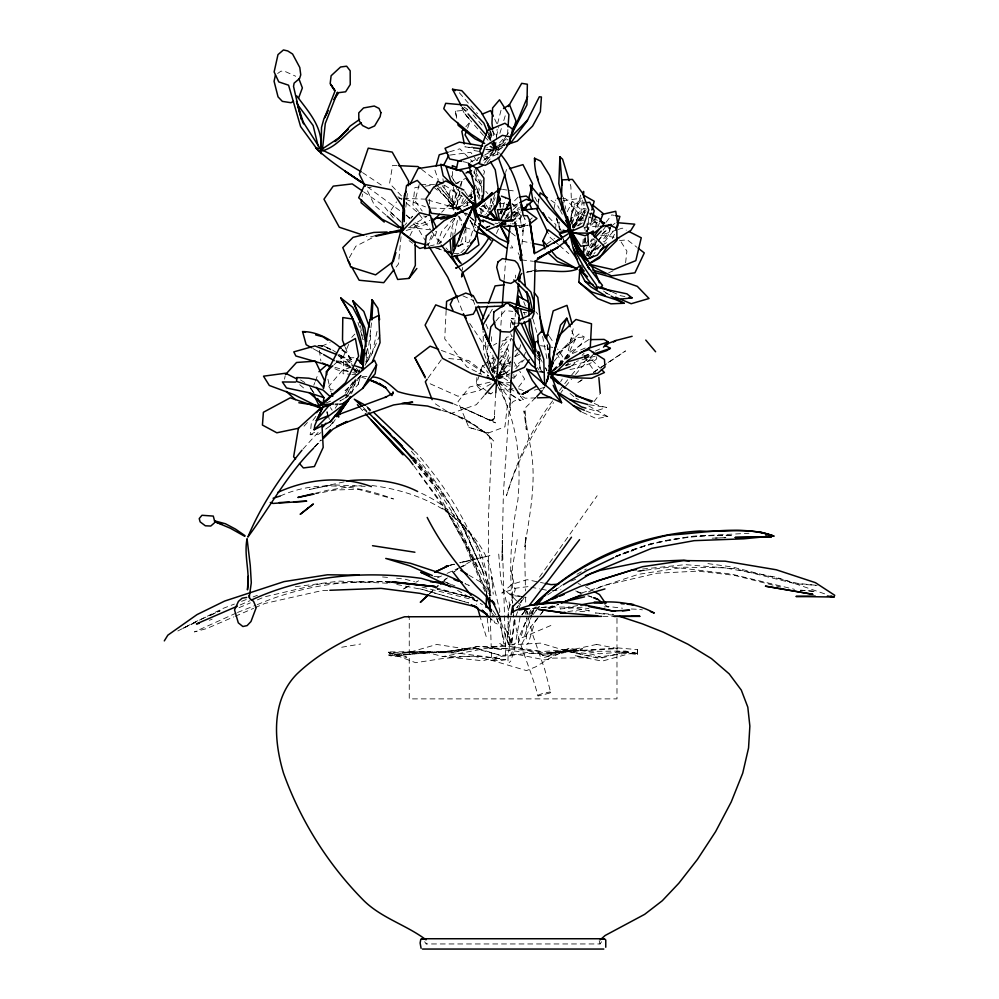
<?xml version="1.0" encoding="UTF-8"?>
<svg xmlns="http://www.w3.org/2000/svg" width="999" height="999" viewBox="0 0 999 999"><rect width="100%" height="100%" fill="white"/><g stroke="black" fill="none" stroke-linecap="round" stroke-linejoin="round"><path stroke-width="0.75" stroke-dasharray="5 3.75" d="M452.897 237.912L452.897 228.596M429.62 204.133L429.67 198.052M458.566 246.603L465.734 241.483L465.971 227.772M508.029 660.876C507.492 650.998 512.612 640.933 507.554 631.505L511.163 642.956L505.157 627.822M524.45 608.603L527.097 611.888L526.161 642.095M583.828 242.894L584.89 237.075M467.532 205.507L467.644 202.435M515.447 277.897L515.559 275.112M446.141 310.389L444.742 338.911L466.945 366.958L481.63 374.3M486.663 593.756C491.508 549.263 458.254 508.728 418.906 492.195M495.804 392.632L494.268 418.469L493.319 420.067L489.373 420.879L494.268 418.469L494.655 416.358L493.319 420.067L488.836 419.667L461.276 407.142L495.479 422.864L454.17 404.058M510.452 327.697L510.926 320.092L514.185 325.224M514.66 325.199L515.397 312.987M595.092 240.022L594.617 247.64L588.111 256.031M595.841 227.834L596.116 223.264L593.868 219.305M637.449 653.284L625.386 651.835L599.425 653.771L569.929 648.351L543.943 657.467L572.29 650.724L547.976 652.759L617.694 647.914L637.374 649.625L637.449 653.284L624.712 653.521L596.99 657.23L567.819 651.36L540.422 643.119L502.022 645.354L442.982 656.555L482.704 660.789L498.039 656.693L518.381 654.607L544.954 659.927L553.184 658.116L588.124 657.779L574.587 655.619L602.097 661.138L629.145 653.783L637.487 653.621L616.683 651.123L637.424 654.632L637.487 653.621L625.586 651.073L594.892 651.311L566.383 649.7L542.107 651.548L477.435 646.553L447.477 651.823L389.011 655.494L388.898 651.91L430.507 651.685L457.929 653.134L501.298 658.778L477.422 656.181L442.982 656.555L427.872 652.672M510.252 394.018L503.359 493.518L502.01 560.639L502.297 540.409L505.794 659.74L500.536 660.601L491.633 660.339L490.334 618.756M471.203 199.201L471.865 190.01M507.504 134.528L507.942 128.384M500.886 325.237L502.085 308.504M504.133 279.595L505.594 261.388M585.364 237.512L584.914 243.444L585.714 239.011M467.12 205.619L467.357 202.51M476.885 377.547L476.398 383.741L477.734 386.713L483.079 392.27M496.316 139.198L497.115 129.283M570.866 224.238L571.84 212.225L570.866 186.438L569.555 182.143M475.799 180.794L476.923 167.695M521.977 244.318L523.801 224.176L522.752 231.618L523.439 227.123L524.862 225.649L517.757 228.234L528.134 225.162L520.991 226.586L516.408 225.287M582.792 244.081L583.366 237.937M401.036 236.713L398.426 264.061L394.755 268.719M453.621 186.751L452.172 201.623L441.658 212.225M496.016 142.17L495.142 151.111L505.831 142.507M511.775 643.306L513.936 621.028L513.311 613.498M320.954 432.555L318.531 434.303L310.19 434.74L311.401 422.377L315.859 416.346M555.631 227.797L555.968 224.763L547.402 215.896M587.062 231.606L588.861 216.983M405.844 207.243L407.355 193.481M582.305 200.1L580.881 213.237L572.602 226.885M480.681 213.187L481.468 206.169M625.599 262.749L626.91 251.124L618.531 237.937M371.503 322.902L368.818 345.142L365.671 353.783M388.898 651.91L390.784 655.956L406.843 657.155L388.823 652.522L430.507 651.685L401.436 655.406L388.823 652.522L415.621 662.699L443.081 658.466L473.076 656.006L492.857 660.676L526.51 670.604L535.701 666.832L550.349 657.817L569.929 648.351L542.482 655.506L568.868 651.648L598.039 658.179L602.734 657.742L625.386 651.835M463.299 198.476L460.989 204.907L456.643 209.053L453.409 205.632L454.433 198.277L458.079 190.597M521.403 635.514L526.523 618.069M450.574 236.988L451.91 227.859L454.857 218.381M488.161 344.88L487.062 352.385L491.683 370.042M470.504 196.878L471.628 189.785M510.626 617.557L506.518 641.783L505.307 644.005L503.558 643.381L499.999 618.793M517.207 539.647L512.362 567.682L512.437 602.971M491.108 198.526L489.285 208.928L484.827 215.235M520.029 617.245L515.484 643.169L512.637 644.83M559.34 222.14L558.803 225.2L561.725 230.382M362.05 196.853L362.575 193.956M510.576 643.306L511.313 639.21L509.415 625.424L507.529 619.567L508.778 609.19L515.222 589.747L511.001 569.655M584.952 243.144L585.751 238.798M587.075 231.543L587.599 228.646M538.211 203.559L539.06 198.963M570.579 218.931L571.965 211.676L574.887 204.758L581.418 198.801M495.179 142.682L493.743 150.137L485.939 152.56M454.782 233.916L458.042 217.307M284.515 379.183L285.127 376.148M459.927 190.946L456.468 208.167L451.723 206.506L448.314 199.425L450.799 187.475M570.666 221.728L574.35 203.958L585.089 202.785M553.846 209.128L555.756 200.012M365.984 355.319L366.621 352.322M377.035 331.393L372.252 353.434L366.158 362.412M520.779 214.735L519.492 220.642L516.483 221.054M460.789 186.638L461.963 181.368L456.531 183.679M538.099 201.898L538.798 198.876M607.829 227.385L610.027 228.284L608.516 234.74L603.234 241.733M486.001 149.6L493.181 150.062L494.98 142.495M496.428 136.451L498.601 127.373M610.589 227.173L609.577 231.306L602.834 239.847M501.473 214.036L502.172 211.226M474.1 173.539L475.199 169.231M477.385 160.627L478.121 157.755M477.047 192.819L480.269 180.107L476.086 172.914M419.243 184.478L415.035 200.811L422.177 211.026M501.585 213.012L502.697 208.679M503.071 207.243L505.669 197.14M497.577 123.614L501.086 110.052M591.708 220.442L590.284 225.949L585.751 226.636M589.872 217.307L591.433 211.463M570.504 221.528L571.278 218.744L583.591 208.329L586.313 209.066M350.137 393.394L358.166 384.428L360.577 375.799M358.166 384.428L360.651 375.674M596.603 240.547L594.155 249.126L588.736 256.331M572.065 224.7L580.644 195.142M481.98 180.394L478.533 192.195L474.887 195.117M483.703 174.5L484.565 171.553L481.98 167.944M519.492 349.063L520.754 344.717M475.012 222.802L469.268 241.995L458.529 245.791M436.7 231.318L435.352 235.727L442.145 243.494M499.887 133.354L501.61 127.685M503.771 120.604L505.919 113.511M614.46 234.253L611.888 239.685M494.78 194.543L492.407 201.873L493.581 204.62M505.581 172.427L506.518 169.555M465.372 229.146L461.213 241.833L457.192 246.266M351.598 393.631L356.493 378.908M498.451 228.971L496.228 234.053M586.85 231.293L587.837 228.396L589.422 230.482M524.65 635.714L531.693 615.609M479.295 375.374L476.398 383.741L486.063 390.509M479.782 373.976L482.679 365.609L478.808 373.564M532.205 614.173L533.741 609.852L531.206 616.558M451.723 206.506L459.528 186.925M585.476 250.262L586.463 247.527M481.268 214.211L485.364 202.872M358.329 373.938L359.902 369.618M517.594 611.763L515.509 617.432L511.6 642.245L509.34 645.279L507.579 640.771L508.429 610.089L500.786 579.52L498.513 551.436M518.119 610.352L521.765 600.436L516.758 607.817L524.95 596.753M431.506 235.464L427.859 245.329L435.764 231.456M495.866 358.866L492.045 369.043M559.315 365.184L562.562 356.531L557.629 348.976M313.786 385.264L314.822 382.555M315.334 381.206L318.419 373.077M467.594 128.172L470.117 121.478M521.89 215.309L520.966 217.707L516.57 219.28M365.746 361.913L368.506 354.832L367.52 347.377M568.131 345.142L575.249 339.423L555.594 355.257L578.883 333.991L584.228 336.875L581.618 343.531L565.259 359.852M506.555 138.761L493.618 149.488L496.278 142.795M597.802 227.21L599.425 223.114M525.511 352.36L522.152 360.739L514.722 366.196M585.876 255.319L589.198 247.04L594.28 239.236M499.338 612.549L499.875 611.213L491.62 576.635L493.244 594.168M487.15 360.639L490.546 352.26M498.351 378.084L504.12 364.285L511.251 362.762M586.95 256.056L590.571 247.615L596.915 241.371M490.097 209.69L495.217 197.777M601.585 941.745L600.062 943.955L426.186 943.955L424.662 941.745M379.87 335.102L370.092 357.654L365.759 363.599M348.688 344.355L343.818 355.519L343.057 373.763L350.449 374.263M460.139 185.539L461.963 181.368M365.06 365.334L370.554 353.359L370.367 329.745M499.687 373.027L505.569 360.289L499.687 373.027L497.914 374.975M499.5 364.91L511.55 338.261L505.919 342.595L500.549 349.85M587.437 255.582L594.517 240.297M586.813 255.494L595.379 241.358M571.278 223.426L574.375 216.97L586.013 210.015M589.785 254.608L596.503 241.184M409.915 235.764L414.647 226.398L429.957 220.367M461.613 195.342L455.869 206.618L456.643 209.053M567.207 211.763L572.589 201.286L580.506 209.228L584.203 217.582M509.94 656.231L515.034 646.428L510.988 660.814L509.153 662.612M453.409 205.632L462.137 189.548M521.878 643.918L530.968 626.623L539.198 616.133M572.302 227.859L579.944 213.749L587.237 216.458M491.633 660.339L495.916 659.203L505.794 659.74M528.596 614.285L532.729 606.705M488.286 370.329L494.805 358.604M589.31 257.555L597.539 242.957M598.289 241.633L603.521 232.342L610.027 228.284M349.363 257.642L355.819 246.254L374.687 236.501M355.419 379.133L346.441 394.83L356.406 379.707M489.785 313.536L494.305 305.894M454.857 218.544L439.96 243.531L429.87 245.991M573.863 226.885L578.409 219.305L586.026 211.576M348.139 395.641L360.177 375.686M560.664 381.643L562.262 379.008M500.462 347.44L506.705 337.225L512.487 336.101M574.263 227.809L584.665 210.926M530.394 615.047L524.125 625.137L518.206 639.41L518.706 644.555L518.431 641.208M531.181 613.786L536.038 606.343M498.301 376.148L511.038 355.781M492.145 370.417L496.128 364.26M401.248 222.402L390.06 211.651L396.541 201.898M502.397 367.157L506.256 361.338L509.353 352.997L507.617 348.614L501.023 352.297M552.709 400.799C531.118 429.021 516.62 461.875 506.481 495.766C516.458 462.187 533.341 431.081 553.608 402.634M559.49 390.584L567.682 379.745M335.264 419.555L331.855 424.675L322.165 431.68M335.202 408.241L340.259 400.749M345.317 393.244L352.897 381.993M586.113 243.444L588.698 239.66M505.844 136.938L495.854 151.461L494.542 142.432M603.059 230.207L605.619 226.486M539.522 577.06L597.152 495.766M500.187 213.724L501.798 211.413M332.829 421.99L330.169 425.799L332.854 422.053M543.106 389.385L544.892 386.838M559.415 365.884L568.506 353.234L588.711 339.635M600.536 245.417L593.856 253.958M522.015 614.934L524.7 611.201M484.465 163.174L494.73 149.738L486.276 152.198M428.072 378.009L441.708 359.19M590.534 241.196L592.295 238.761M573.376 227.185L578.858 219.705L583.965 216.696M533.266 614.397L539.235 606.206M560.951 392.607L562.787 390.097M560.102 365.809L567.045 356.406L573.314 328.296L572.527 325.437M594.105 401.598L599.363 394.518M518.618 387.025L524.625 379.058L519.767 371.253M606.106 222.278L611.675 214.897L614.41 215.409M524.65 611.151L521.878 614.797L525.561 610.164M513.598 378.771L517.007 374.325L513.124 375.062M559.34 366.358L564.76 359.253M554.245 361.188L571.828 338.336L584.228 336.875M537.587 618.481L534.915 621.94L528.471 642.869L526.598 644.592M541.146 613.873L542.919 611.575M499.225 214.061L502.01 210.464M487.062 162.924L496.54 150.749L503.958 146.503M505.094 217.994L512.025 210.689M499.3 359.328L507.617 348.614L505.694 355.981L499.163 362.475M540.109 614.959L543.768 610.302M426.186 943.955L426.823 943.143M571.965 211.676L581.967 199.213M529.395 614.497L535.152 607.367M465.809 199.625L458.316 208.878L441.271 188.736L440.297 185.876M466.745 198.476L472.365 191.546M595.779 217.745L593.031 221.141L586.9 223.913M571.528 375.162L580.169 364.822L592.17 355.781M410.976 218.132L412.587 216.221L408.716 220.617M565.534 386.338L571.515 379.233M575.499 374.488L581.48 367.37L593.244 356.368M604.158 242.12L614.073 230.382M404.72 225.262L406.743 222.902M484.215 395.517L476.323 404.707L450.512 413.648L433.154 402.447M497.789 376.136L510.701 361.163M514.672 356.556L518.643 351.948M498.501 375.811L510.264 362.237M585.814 231.581L596.528 219.293M465.859 126.761L470.879 121.041M495.904 321.054L505.082 310.602L512.799 311.376M361.376 375.299L345.267 390.696L342.282 390.497M509.453 212L504.02 218.331M493.618 149.488L510.964 130.245M302.972 449.088L320.105 430.194M598.276 244.855L588.049 255.719M453.696 218.306L441.758 231.406L435.539 247.989L441.358 249.363M304.021 426.186L309.228 420.529M314.66 447.077L320.991 440.197M536.013 610.476L540.809 605.294M553.259 370.142L562.974 361.65M351.735 337.387L354.77 334.128M313.761 447.589L321.091 439.835M515.784 368.606L524.325 359.64M571.74 366.146L575.874 361.825M582.067 355.357L584.128 353.209M505.544 218.669L508.429 215.709M590.746 241.845L593.906 238.624M573.576 227.347L584.328 216.458L583.891 201.736M552.759 370.154L566.583 356.119L585.926 347.689M518.094 197.203L512 203.359L516.77 208.541L519.967 215.122L521.003 223.651L518.031 223.701M498.076 363.561L493.718 367.882L494.043 373.389M492.12 370.679L497.177 366.059M597.964 240.334L604.308 234.103L616.745 229.957M314.872 446.69L321.278 440.472M460.876 252.747L468.431 245.429M483.641 160.402L494.73 149.738M572.377 225.874L578.658 219.842L572.564 225.324L583.341 219.792M345.267 390.696L360.302 376.336M429.27 593.793L438.224 585.239M507.38 218.481L509.552 216.446M510.639 215.422L519.305 207.28M429.22 594.055L438.286 585.926M513.111 209.703L516.346 206.743L521.428 204.383M555.032 369.83L561.85 363.648M567.532 358.504L569.805 356.431M535.589 397.677L525.024 408.141L526.311 429.77L523.951 410.914L530.556 447.24C537 480.444 529.832 513.936 524.762 546.778L525.899 537.312L524.775 557.055L525.474 590.921M484.902 364.111L490.197 359.403L494.193 357.58M514.935 351.186L518.381 348.127M334.016 364.735L341.82 357.842L354.121 357.754M552.659 370.454L565.983 358.741L575.299 339.61L570.754 328.196M444.018 580.906L447.452 577.897M454.333 571.878L457.767 568.868L454.32 571.74M532.205 217.932L524.063 224.975L517.857 225.05M502.997 224.6L505.357 222.602M513.598 215.584L519.492 210.589M601.985 234.228L610.039 227.41M611.201 226.436L615.809 222.552M588.261 255.894L600.874 245.23M576.923 226.099L583.703 220.467M443.956 580.344L446.253 578.433M469.892 195.816L471.99 194.093M467.569 200.961L457.817 208.754L444.318 187.962L443.843 184.89M468.793 199.987L473.663 196.091M596.665 356.793L596.678 358.903C588.523 366.096 576.997 367.857 566.695 370.367M488.286 393.356L490.896 393.893L494.48 391.108M510.876 379.096L517.007 374.325M565.759 365.671L568.231 363.786M515.534 217.407L519.755 214.211M582.355 222.889L578.596 225.674L574.338 227.148M344.393 398.539L337.724 402.26M498.613 378.034L509.765 369.842M546.977 243.918L554.482 238.461M277.61 73.514L280.919 71.179L284.565 71.216L295.716 76.261M506.056 222.515L502.31 225.15L501.96 222.19M513.548 217.245L521.028 211.963M483.578 156.993L485.139 159.266L496.69 151.798L504.483 145.417L494.468 148.826L507.979 139.385M512.837 216.333L518.968 212.075M547.639 594.892L551.473 592.32M552.759 591.47L561.713 585.476M582.03 379.845L576.91 383.241L582.017 379.92M593.531 372.19L625.499 350.924L604.969 364.985M593.493 372.452L603.696 365.809M457.917 246.441L465.734 241.483M507.667 218.619L511.538 216.196M512.824 215.384L519.268 211.338M568.281 363.599L565.896 365.097L570.067 363.099M553.171 370.729L555.719 369.143M550.524 372.527L554.295 370.217M457.742 210.052L460.302 208.491L463.199 212.113M409.915 226.698L426.91 216.371M503.159 222.14L500.736 223.589L504.97 222.065M493.394 345.279L496.765 343.269M511.001 214.223L520.004 209.016M491.221 383.741L479.932 390.259L457.929 396.216L428.658 383.092M459.09 568.106L474.975 558.978L460.214 562.724M576.96 574.3L586.301 568.968M554.895 589.959L561.525 586.176M592.944 250.424L600.836 245.929M602.147 245.18L608.716 241.433M515.159 356.581L521.64 352.972M310.19 434.74L316.159 431.443M577.784 221.141L583.116 218.232M589.772 214.585L592.432 213.137L588.948 214.111M547.927 607.929L554.795 604.645M409.115 585.876L402.347 589.51L409.066 585.926M415.871 582.242L418.581 580.794M485.002 364.81L482.792 365.996L486.138 369.031M513.186 206.256L518.431 203.459M455.769 183.529L466.608 177.859M177.859 630.981L196.291 621.39L220.192 610.751L207.829 616.608M461.501 566.97L466.471 564.447L462.325 566.358M470.304 162.188L479.57 157.517M484.865 154.845L494.143 150.175L486.938 147.615M583.99 356.468L593.731 351.823M595.117 351.161L602.072 347.839M195.454 622.452L181.718 628.945L222.914 608.466L234.403 604.07M615.259 557.017C652.335 540.309 693.743 534.153 734.228 535.751M437.4 577.859L441.546 575.948M447.09 573.389L460.939 566.995M549.787 608.428L558.029 604.67M236.114 613.111L194.43 631.917L206.805 628.533L233.754 616.895M237.5 612.474L255.819 605.232M527.996 586.638L516.583 588.074L501.785 593.069L512.037 584.315L527.11 579.67L543.593 583.091M581.755 592.944L638.436 574.325L684.165 567.22L724.65 567.807L776.523 577.297L826.598 594.505M498.663 378.484L510.089 373.526M240.147 604.957L250.025 600.674M235.165 616.283L253.596 608.329M255.02 607.717L264.947 603.433L322.103 590.559L328.309 590.334M608.728 272.739L612.862 270.966M209.365 620.317L212.2 619.105M239.036 607.692L250.337 602.884M257.405 599.887L264.473 596.878L321.503 583.566L381.131 581.668L390.209 582.829M522.102 637.699L552.772 624.675M321.703 346.104L330.07 342.57M471.141 201.611L458.828 206.805L453.833 187.862M472.515 201.036L475.249 199.887M566.021 365.834L574.425 362.3M485.139 159.266L499.288 153.459M548.439 608.416L558.491 604.283M494.468 148.826L505.919 144.143M549.525 607.929L558.166 604.395M588.386 591.995L604.22 585.489L656.805 573.226L698.001 571.116L734.377 575.349L774.824 585.576M486.9 227.372L489.785 226.199M486.55 227.535L489.26 226.436M586.063 225.312L593.269 222.415L597.577 222.615M325.899 403.022L332.754 400.287M494.418 368.793L498.226 367.307M528.459 618.194L533.091 635.814L544.855 669.767L550.736 692.782L538.011 696.028C530.993 668.756 517.719 643.269 513.611 615.259M495.067 377.11L510.052 371.341M241.583 601.336L247.327 599.138M253.084 596.94L257.392 595.292M257.243 604.695C299.026 586.588 344.88 579.632 390.222 581.743M490.072 382.142L469.617 386.975L458.017 401.648L468.881 427.447L488.411 432.979L504.92 426.823L507.355 405.644L498.489 383.216M615.596 556.518C652.809 539.772 694.018 533.528 734.627 535.776M570.928 581.093L578.159 578.421M468.156 205.107L457.242 209.103L449.912 205.644L461.226 209.166M616.108 556.431L651.061 543.618L692.969 536.213L748.988 533.266M500.449 225.062L507.779 222.427M615.409 556.793L633.778 550.237L616.033 556.156M350.861 367.345L342.27 370.304L328.871 386.313L331.094 392.045M618.119 229.495L622.265 228.109L626.336 230.195M584.228 358.166L592.594 355.382M594.255 403.421L599.912 406.006L606.693 407.442L595.866 410.951L587.325 408.566M280.269 496.003C316.82 479.483 357.055 485.277 393.481 498.963L358.266 489.36L335.264 489.972L315.709 493.781M406.193 230.507L429.67 223.277M595.254 356.168L576.361 361.363M485.764 227.148L489.91 225.874M584.54 356.855L591.783 354.695M501.948 341.096L510.177 338.661M583.491 355.956L587.462 354.77L592.057 355.257M449.538 151.811L459.84 148.814L469.518 158.616M410.414 652.047L436.725 644.455L468.993 649.387C443.044 654.695 416.358 648.214 390.784 655.956M498.139 375.674L504.582 373.826L504.345 371.878L499.875 365.522M497.852 379.071L509.253 375.811M513.049 388.586L506.093 390.534L498.688 388.561M534.39 390.147L538.723 388.961M540.172 388.561L544.505 387.362M495.966 377.535L502.435 375.462L504.582 373.826L495.641 376.173M497.739 377.622L509.04 374.588M571.553 365.584L596.678 358.903M449.675 565.347L453.908 564.223M459.54 562.724L489.947 555.631L460.277 562.862M454.308 564.223L449.875 565.347L454.345 564.31M526.223 272.315L533.578 270.479M536.513 269.755L527.497 271.978L533.478 271.453M315.597 493.169L327.535 490.272L355.219 485.926L361.251 485.776M375.362 235.739L369.33 237.15L366.471 236.214M344.031 481.893L309.453 489.522L332.43 484.827L365.159 486.338M567.844 611.625L588.923 608.366M511.051 382.105L503.733 383.516L497.939 381.668M577.709 605.544L560.114 608.94L585.963 606.868M588.698 405.969L607.767 416.571L596.503 418.668L582.417 412.325M341.683 647.252L360.676 644.005M583.878 227.947L599.175 225.674M584.44 357.654L588.886 357.005L600.299 368.381M419.318 187.013L414.847 187.637L412.924 204.87L418.519 211.326M425.274 186.164L431.231 185.315M499.937 223.339L507.455 222.302M563.136 200.674L581.88 198.127M450.262 155.045L470.766 152.298L473.351 155.906M478.184 648.513L472.577 647.839L438.686 652.31L478.184 648.513L500.412 655.431L567.032 651.073L592.082 654.258L602.734 657.742M295.392 586.725L339.298 581.106L390.659 583.341M637.474 571.178L671.303 566.945L731.38 574.075L794.492 589.348M334.977 404.845L337.987 404.47M638.723 571.141L646.328 570.229L638.811 571.053M551.947 590.784L560.901 589.747M642.607 569.043L685.264 564.647L734.69 568.693L795.416 583.741L817.132 585.414M546.028 607.092L530.956 608.528L546.028 607.092L569.555 607.042L589.497 610.876L575.699 611.937M456.68 118.219L455.357 111.164L467.557 110.015M604.095 606.955L608.641 606.53L622.477 608.216M619.555 240.522L627.297 239.872L637.012 247.327M434.34 652.285L389.011 655.494L406.556 652.497L451.898 652.734L477.435 646.553L510.664 646.553L542.107 651.548M481.043 206.456L491.508 205.769M335.177 403.933L338.274 403.783M518.643 225.861L527.859 225.487M725.886 537.637L711.937 538.199L725.549 537.724M535.839 397.889L525.187 398.214L521.316 395.729M371.815 485.502C414.148 490.834 462.237 509.527 480.194 551.685M501.623 224.038L510.564 223.851M512.062 223.826L516.533 223.739M500.137 371.953L504.345 371.878M510.139 247.927L512.724 247.902L510.452 243.818M362.3 376.523L366.92 376.498M453.908 253.459L459.99 253.446M602.959 616.358L612.862 616.358M613.374 615.222L595.379 612.961L613.748 614.348M420.804 184.503L434.777 184.678M562.874 198.601L565.596 198.651L583.216 218.619M433.991 576.573L442.732 576.748M431.343 208.054L458.404 208.841L442.282 185.689M398.963 198.239L402.01 198.339M403.521 198.389L424.825 199.126M488.336 363.024L495.629 363.299M397.078 165.572L392.607 165.359L389.573 183.379L401.985 196.466M631.293 608.99L638.299 609.315M317.857 345.604L324.3 346.191L331.243 349.425M333.316 389.91L330.319 389.71L327.572 377.659M351.935 374.363L357.842 374.762M800.386 590.372L815.509 591.433L800.499 590.109M516.595 323.164L512.05 322.839L513.598 319.368L511.413 318.444L517.045 319.156M318.244 345.716L324.3 346.191L330.781 349.85M382.542 576.96L390.309 577.634M396.528 578.171L405.594 579.308L414.535 581.793M390.222 581.942L384.365 581.43L390.522 582.067M336.301 360.889L350.187 362.187L352.435 366.096M448.726 358.529L468.556 360.439L488.886 376.186M523.613 312.475L526.698 312.787M348.214 371.266L337.974 370.167L333.753 368.231M354.071 371.878L356.993 372.19M815.596 585.252L797.127 583.266L731.768 566.895L704.382 563.124M408.516 227.372L429.595 229.733M539.248 371.928L544.83 372.565M473.813 147.84L464.872 146.803L474.001 148.114M485.726 149.201L493.181 150.062M499.063 203.134L506.456 203.996M512.362 204.683L522.714 205.881M495.054 223.189L497.989 223.526M521.59 259.94L533.503 261.326M502.497 189.435L506.855 190.01M508.316 190.197L515.571 191.159M368.244 187.288L371.166 187.687M540.484 345.679L552.722 347.377M519.73 596.515L511.251 595.304L505.769 591.283M521.141 596.715L526.798 597.527L523.976 596.94M600.761 235.215L614.085 237.25M589.335 404.77L606.693 407.442M478.658 151.324L474.3 150.587L471.99 146.653M464.797 213.049L467.52 213.499M469.105 196.503L472.864 197.153M539.785 371.191L549.525 372.902M639.71 609.39L642.394 609.865M396.728 584.477L423.451 589.71L468.681 602.971L419.53 588.723M624.924 296.541L620.654 295.741L612.337 292.008M530.993 587.212L539.984 588.935M541.47 589.223L547.464 590.372M484.552 156.006L487.4 156.568L489.747 160.552M463.012 161.663L467.482 162.562M607.767 416.571L591.433 413.224L585.789 410.864M522.165 241.171L531.093 242.994M522.577 596.64L509.902 593.993L517.432 601.823M421.94 587.05L479.108 601.236M582.042 593.269L576.523 591.883L580.719 593.331M776.323 585.951L780.818 587.087M498.626 381.768L511.7 394.992L521.091 400.611L516.545 400.087L513.136 401.511L510.826 404.583L510.227 410.489L510.489 401.248L509.465 397.639L510.601 400.112L499.95 386.301L497.564 380.956L500.886 384.003M423.663 216.009L426.498 216.758M472.577 647.839L500.412 655.431M500.012 363.461L510.189 366.296M435.377 587.587L474.075 598.339L477.772 600.249M468.881 427.447L488.411 432.979M427.709 199.95L459.515 209.066M501.96 223.576L505.819 224.7M334.915 367.307L351.211 372.14M352.684 372.59L355.656 373.464M441.745 410.439C461.301 415.659 480.044 426.098 493.781 441.071L486.226 433.454L464.735 418.906L446.128 411.263L453.096 413.948L475.274 425.836L489.073 435.801L491.608 445.404L488.499 516.196L488.324 554.083L489.622 595.654M437.013 248.451L441.408 249.825M465.197 227.497L474.712 230.532M361.501 377.16L365.671 378.559M587.724 595.766L591.92 597.215M588.698 216.995L593.069 218.619M594.53 219.168L597.452 220.255M441.371 350.412L461.038 357.792L488.411 375.724M575.674 590.921L581.493 593.119M588.773 595.866L591.683 596.965M405.482 199.201L425.487 206.868M414.947 222.715L418.269 224.001L414.36 222.29M465.097 583.803L469.255 585.414L465.122 583.566M491.533 369.755L497.34 372.015M498.751 381.069L510.114 385.502M518.643 388.811L524.325 391.034M446.628 582.792L450.861 584.427M443.494 581.331L454.907 585.889M605.581 292.994L609.852 294.78M578.059 583.503L580.519 584.552M336.925 362.113L353.271 369.155M354.633 369.742L357.367 370.916M462.862 295.841L473.888 300.724M338.199 355.656L346.478 359.453L351.86 364.385M497.29 624.025L494.555 622.652L492.42 615.359M513.798 211.551L520.541 214.673M490.172 146.054L495.654 148.639L494.205 144.268M587.325 212.25L591.308 214.236M335.926 361.051L351.161 366.645L340.509 361.351L353.646 368.781M321.84 353.584L317.982 351.436L315.085 348.339M339.872 354.97L351.561 361.551L353.546 363.886M585.439 586.663L593.131 590.983M354.957 369.53L360.214 372.502M312.837 348.489L322.202 353.783M324.3 346.191L330.819 349.912M338.661 354.37L342.57 356.593L340.097 354.97M437.45 188.237L454.42 207.268L458.279 209.49M464.71 213.187L467.282 214.673M457.467 590.322L482.43 604.645M468.781 575.112L482.217 583.016L490.197 593.294L491.096 596.128M300.487 379.957L307.13 383.928M500.711 355.869L507.892 360.227L510.951 366.521M362.525 172.577L383.004 186.189M575.936 398.139L578.483 399.712M444.355 185.177L462.487 196.453M449.912 205.644L457.105 210.115M492.432 370.866L494.892 372.427M496.128 373.214L508.429 381.006M495.554 379.208L508.441 387.475M509.727 388.299L514.872 391.596M463.911 107.043L467.719 109.503M489.847 146.441L494.892 149.75L491.408 141.334M332.642 350.075L338.848 354.146M603.496 291.034L608.566 294.393M499.662 153.172L497.602 152.285L498.276 157.405M511.7 394.992L519.355 400.174M551.023 200.337L557.055 204.52L559.203 208.516M363.549 191.771L383.678 205.744L394.006 218.756M499.712 643.356L502.497 645.279M487.275 391.358L490.896 393.893M341.758 350.025L346.765 353.559L352.984 362.2M342.332 349.7L347.165 353.122L353.122 362.162M479.957 208.691L486.126 213.149M498.464 222.078L500.936 223.863M409.078 240.647L412.649 243.244M479.27 207.929L486.813 213.461M367.407 186.888L401.099 211.588M406.081 215.247L409.827 217.994L406.406 215.085L410.876 220.142M397.902 196.728L405.02 202.048M406.206 202.934L417.307 212.175M604.695 604.582L608.279 607.305L606.53 604.757M421.615 169.393L435.239 179.758M511.388 232.929L516.183 236.588M470.479 217.345L475.312 221.041M442.17 508.054C466.82 525.699 492.182 551.823 492.295 583.916M433.541 187.125L446.266 197.053L455.282 213.024M299.737 384.702L305.544 389.61M570.067 393.469L574.65 397.365M366.683 406.356L371.403 410.402M386.026 215.197L374.475 205.22L365.921 187.637M553.708 240.547L550.224 237.525L548.264 233.341M554.87 241.546L558.354 244.568M559.502 245.579L568.781 253.621M476.511 225.724L474.188 223.664L476.298 225.737M459.003 268.169L461.263 270.217L457.155 265.834M356.156 368.319L359.378 371.278M390.06 211.651L401.361 222.015M342.432 349.525L346.765 353.559M338.087 355.12L351.049 367.257M352.135 368.269L357.53 373.339M482.542 205.369L487.799 210.789M414.398 451.024L416.658 453.159C452.422 493.806 480.357 542.594 491.408 595.879M498.563 381.905L504.557 387.637M470.329 217.445L473.538 220.529M436.326 184.703L449.675 197.602L455.581 212.937M456.356 188.574L460.764 192.832M363.261 407.442L367.607 411.738M490.184 618.181L492.182 620.179L490.047 617.931M483.104 205.232L489.448 211.563M413.411 457.23C436.363 480.919 453.858 509.702 469.867 538.436M470.591 159.703L472.752 161.875M367.657 407.567L370.879 410.889M462.612 107.767L466.883 112.225M518.506 602.934L520.654 605.169M469.592 119.331L464.76 114.273L461.376 107.255M483.479 135.489L472.702 123.139M484.54 136.588L488.773 141.021M489.835 142.133L497.252 149.887L493.281 140.572M536.525 357.692L541.658 363.211M413.623 458.966L432.417 480.856M462.162 107.293L467.095 112.85M359.403 406.943L364.423 412.624M473.002 114.86L482.005 125.05M437.55 188.149L454.42 207.268M419.293 214.423L430.919 230.257M446.016 247.927L447.964 250.15M468.668 118.069L463.911 112.6L471.728 121.965M459.353 92.745L477.485 113.699M475 178.796L481.893 186.776M485.826 191.333L487.799 193.606M459.79 268.968L462.425 272.103M412.962 457.767L429.857 477.897L452.023 511.838L490.109 593.094C473.101 540.996 447.215 491.57 410.676 450.487M413.024 459.752L446.965 500.312M412.387 459.79L432.13 483.691L464.41 539.435L486.813 593.056M492.045 613.149L494.842 616.545M413.723 223.551L418.618 229.533L425.911 241.458M456.343 183.541L452.497 178.833L452.397 171.503M535.951 311.888L537.874 314.273M536.588 354.907L542.307 362.05M464.16 213.324L466.083 215.734M469.942 220.567L475.724 227.809M600.062 943.955L599.2 940.708M520.429 396.166L523.239 399.75L520.716 396.141M487.312 136.513L491.845 142.358M492.757 143.531L496.378 148.202L493.381 139.448M472.065 596.703L475.799 601.523L476.635 604.457M550.736 692.782L550.087 691.932L542.32 693.581L537.962 695.254L538.011 696.028M413.998 466.021L444.23 506.481L463.399 541.333L485.814 593.493M367.207 407.642L369.755 411.089M489.21 132.817L492.707 139.248M486.55 370.666L488.311 373.064M419.018 473.439L448.214 513.461L460.077 533.004L478.858 570.342M474.213 157.105L476.798 160.714M492.944 610.676L497.39 616.907M498.276 618.144L501.848 623.139L499.925 617.644M584.502 357.167L595.279 372.44M354.445 369.031L356.918 372.552M431.78 231.506L440.434 243.943M486.151 204.995L489.597 210.027M537.187 352.759L540.659 357.804M310.489 388.286L313.137 392.132M492.22 130.682L496.328 136.713M537.3 367.557L538.948 369.98M536.65 351.448L540.871 357.692M537.362 352.522L540.796 357.63M469.73 323.439L485.227 346.69L492.632 372.115M477.247 191.421L480.482 196.366M330.444 407.617L332.155 410.202M549.4 336.388L553.508 342.682M488.299 136.126L492.37 142.382M493.181 143.631L497.252 149.887M464.772 191.396L468.081 196.578M514.11 362.15L518.956 369.955M451.098 175.799L454.195 180.794M311.363 388.786L315.01 394.667M426.723 242.782L428.346 245.429M459.19 216.458L462.962 222.74M499.8 362.375L509.29 378.384M594.68 220.13L598.376 226.536M353.184 367.395L356.918 373.913M473.726 171.778L481.506 185.402L481.98 192.77M541.658 361.014L537.862 354.37L536.875 350.299M545.454 367.657L546.965 370.304M542.157 372.177L540.022 368.331L538.498 351.598M448.214 513.461L467.594 548.688L486.75 593.019M488.386 133.604L492.02 140.247M492.744 141.571L496.378 148.202M534.727 197.103L537.537 202.322M559.915 209.852L563.498 216.508M498.051 386.988C517.432 420.829 521.478 461.975 517.869 500.224C510.764 534.053 508.941 568.743 512.499 603.109M490.209 595.704L488.898 593.219L490.184 596.053M477.185 195.392L479.233 199.3M309.178 385.264L312.575 392.257M556.93 353.109L562.262 364.148M518.156 252.797L519.305 255.182M494.642 118.981L497.277 124.575M523.239 215.559L525.087 219.468L522.914 214.398M523.776 312.362L525.049 315.085M508.516 644.68L499.812 618.006M496.703 618.793L501.361 629.158L504.57 643.044M470.329 220.329L475.287 231.643L470.741 220.23M501.186 222.477L502.36 225.225M490.984 198.751L493.406 204.47M486.051 324.213L488.399 329.782M540.546 355.806L538.823 351.685L540.022 368.331L538.898 351.86M545.691 368.156L546.84 370.904M488.511 134.328L490.834 139.935M510.926 320.092L513.099 325.399M489.198 366.446L483.504 352.123L483.104 331.019M457.08 297.827L462.812 312.175M523.713 301.661L525.362 305.894M345.217 347.227L352.26 365.297M472.977 299.75L475.199 305.582M510.714 333.691L511.788 336.563M458.454 215.934L461.975 225.299M508.479 642.969L509.34 645.279M326.71 412.375L328.234 416.558M524.525 610.264L525.986 614.397M475.524 185.152L480.044 198.326M490.384 130.682L492.882 137.987M434.94 170.155L438.349 180.157M489.847 131.156L492.27 138.436M486.188 636.5L480.394 617.644M556.468 218.494L560.277 230.12M563.136 238.823L564.56 243.182L563.174 238.724M546.878 358.541L542.395 335.277M556.643 218.007L560.377 229.845M357.967 322.502L363.324 339.66M492.607 372.415L487.337 355.219L484.94 340.259M326.985 411.251L327.784 413.961M328.184 415.322L329.37 419.393M556.418 218.057L559.852 229.957M533.041 319.243L536.888 332.704M327.297 412.512L328.359 416.433M496.79 617.669L497.914 621.965M547.165 345.13L548.326 349.625M563.311 197.14L565.871 209.178M455.357 111.164L456.755 118.257M547.415 344.942L548.139 349.5M360.489 325.686L362.837 340.746M442.907 178.746L443.606 183.354M526.86 610.776L527.31 613.798M319.343 350.312L320.866 360.914M492.944 130.594L493.918 137.949M365.796 352.984L366.546 359.016M547.165 344.792L548.051 352.21M499.625 202.884L500.886 213.274M487.25 618.094L489.223 635.014M509.115 601.885L509.877 609.49M462.362 267.482L462.624 270.18M491.333 336.738L491.72 341.321M492.844 355.045L494.355 373.351M584.827 227.447L585.077 230.532M500.337 201.898L501.298 213.811M587.3 224.538L587.624 230.469M527.097 611.888L527.235 614.547M490.147 612.599L490.284 617.22M525.611 597.077L525.736 603.246M637.374 649.625L637.424 654.632M616.982 618.406L616.982 698.888L409.253 698.888L409.253 618.406M596.715 644.417L561.788 651.922L541.933 654.245L489.26 648.051L500.437 648.963L516.533 647.789L541.933 654.245L582.742 648.851L561.788 651.922L617.544 648.601L596.715 644.417M463.449 595.404L437.087 589.073L474.075 598.339L463.449 595.404M367.083 412.187L363.574 409.215L367.083 412.212M471.328 545.454L459.565 519.755L484.028 573.888L471.328 545.454"/><path stroke-width="1.5" d="M517.682 307.63L518.119 313.461M517.694 304.72L517.707 296.004L527.26 301.111L529.195 303.509M429.52 214.785L429.595 207.18M535.202 260.689L533.941 308.379M334.128 99.413L337.575 92.195L325.287 123.476L322.452 149.138L321.091 150.799L321.516 127.422L323.876 118.844L328.221 110.589M362.088 364.16L362.362 350.512L352.073 317.32L340.759 297.939L352.784 307.33L362.575 326.099L366.171 346.466M404.233 221.653L404.508 209.877L391.296 189.785L364.822 184.478L358.678 197.765L381.968 219.168L398.514 227.66M583.503 254.583L583.741 245.816M403.309 229.92L403.446 225.424M403.921 208.953L404.308 195.479L406.368 191.446M521.291 208.267L521.428 204.383L521.466 207.455L523.888 208.666L521.428 210.364M569.118 180.707L562.599 159.241L559.915 156.756L558.841 183.541L561.938 196.428M454.72 235.464L454.27 246.316L454.108 236.288L455.294 248.339M402.073 231.468L403.221 206.668L406.543 185.489L417.282 180.394L429.707 193.494M446.216 308.891L446.59 301.386L457.405 295.966M486.001 607.317L486.588 595.267M473.551 202.809L473.314 207.33L482.442 200.125L483.628 193.481L483.903 178.134L477.185 168.706L468.494 163.411L474.425 186.214L474.038 193.756M362.437 364.498C365.646 340.522 353.396 317.57 340.759 297.939M248.252 576.361L247.452 589.872C250.374 572.764 243.656 555.656 247.065 538.711L250.274 565.546L251.298 582.779L249.176 597.702M495.804 392.632L500.487 329.87M514.56 326.723L510.352 392.482M508.054 126.848L508.928 114.56L499.525 99.813L492.607 107.954L491.97 123.227L492.744 129.121M502.185 306.98L504.02 281.119M611.101 296.079L624.15 303.259L610.926 303.833L597.702 298.576L578.858 282.218L579.845 269.368L587.562 276.81M370.367 319.568L372.053 299.75L377.872 308.241L379.595 319.63M508.379 106.556L521.678 83.342L527.36 84.228L526.948 104.833L511.263 134.865M521.141 253.621L520.679 260.502L519.842 257.929M408.191 185.839L408.691 181.256L392.207 152.085L368.219 148.164L359.34 174.113L365.259 186.289M515.571 311.488L518.793 284.603M519.143 281.618L519.68 277.135M371.865 319.942L372.864 301.273L372.053 299.75M505.781 259.89L510.127 225.574M391.933 395.604L393.094 391.92L392.32 394.38M473.064 207.73L473.626 203.309M510.939 219.68L511.963 212.312L511.9 214.086L508.454 189.972L504.945 175.799M362.212 364.41L363.236 357.093M322.964 404.37L323.938 397.677L316.183 387.312M488.598 341.883L490.809 326.873L494.88 322.215M339.485 404.295L345.579 403.259L330.232 421.815L314.148 429.757L314.81 425.399L322.964 406.318L330.469 405.394M483.466 221.79L479.745 219.805L474.687 208.341L498.976 189.448L496.565 204.545L486.276 218.094M333.629 404.008L321.253 404.595L374.488 360.239L376.561 364.885L375.1 373.826L362.6 388.449L342.907 403.559M360.04 361.601L362.225 348.451L360.751 342.595M462.425 272.103L461.613 276.948L462.874 272.527C474.65 263.599 485.764 253.434 492.844 240.26M519.005 280.282L519.53 277.21M511.138 614.535L512.425 606.967L542.932 576.91L571.503 537.212M320.829 401.423L320.055 405.931L298.838 402.747M323.139 387.874L324.425 380.357L315.422 361.139L296.528 362.487L285.427 374.637M561.513 209.865L562.874 202.21M361.538 199.763L361.014 202.66L384.228 222.065M582.792 255.007L583.891 248.951M537.924 205.082L537.087 209.678L547.602 231.955M539.622 195.891L540.184 192.832L547.415 197.839M323.551 388.486L326.423 373.276L339.772 347.402L355.394 338.511L358.641 356.144L345.429 382.817L320.379 405.207M568.656 229.108L569.48 224.75M362.537 369.468L363.399 365.097L356.755 358.791M549.325 373.376L560.501 325.125L566.77 318.206L570.179 326.773M569.13 229.133L570.042 224.688M275.412 75.075L274.076 81.281L278.047 96.878L282.342 101.374L290.996 102.722L293.506 101.224M510.052 140.859L512.587 129.246L504.97 123.227L487.437 130.607L479.682 151.324L482.804 155.856M508.903 143.681L510.439 136.826L502.372 135.365L485.239 146.054L479.021 163.661L485.164 165.359L498.888 157.867L508.903 143.681L506.431 145.092M582.941 194.268L583.578 191.421L583.753 197.315M517.969 286.401L518.606 283.591M519.243 280.781L520.504 275.15L521.815 273.414M360.302 363.112L363.324 349.85M548.276 376.236L547.127 381.143L549.138 371.278L549.85 345.329L542.27 330.557L537.762 335.389L538.249 342.794M546.441 338.873L553.196 310.864L566.982 305.357L572.127 324.001M458.728 240.309L460.277 234.353L472.777 207.455L475.899 219.855L475.012 222.802M591.708 220.442L594.205 210.814L589.685 202.285L586.625 202.622M527.185 204.096L526.023 208.454L523.526 210.202M528.346 199.75L532.617 183.804L522.964 164.635L509.515 168.656M591.833 210.002L594.193 201.236L584.69 195.816M569.73 224.313L568.181 229.882L569.418 227.297M436.113 165.959L439.235 154.808L448.064 152.235M395.904 252.497L393.331 261.476L375.587 274.862L350.724 267.02L342.794 247.602L353.072 237.325L373.788 232.442L387.113 232.005M605.756 947.239L605.769 940.022L604.37 938.748L421.878 938.748L420.791 939.235L420.117 942.994L421.079 948.251M615.809 229.807L619.88 216.433L615.784 215.672M510.589 138.686L516.008 121.029L509.527 104.72L503.496 108.529M505.119 173.863L498.551 193.981L499.45 201.411M476.361 214.036L472.952 207.018L451.211 257.168L463.898 254.208L474.9 239.161L480.469 222.44L477.734 216.833M503.946 214.51L505.307 210.439L510.551 207.642M545.292 385.614L548.751 375.711M553.546 352.572L566.77 318.206M553.059 362.412L549 373.838L553.321 362.387M469.53 216.458L470.916 212.6M362 363.861L363.049 360.976M298.526 98.227L302.372 87.924L298.838 78.609M466.583 130.844L465.059 134.853L470.454 144.031M487.362 306.281L481.83 320.829L482.554 325.312M488.461 303.371L495.092 285.914L504.283 284.79M362.437 370.404L363.549 367.57M599.962 221.741L603.221 213.549L592.557 204.932M372.44 361.576L380.045 342.645L378.696 315.422L369.917 319.805L365.035 346.453L363.137 366.583L361.7 368.756M532.03 318.456L534.015 313.611L533.304 311.813L528.059 315.884L519.855 319.518M527.659 96.553L516.058 124.588L512.999 127.984M506.356 209.815L510.089 201.274M497.727 192.22L498.976 189.448M504.42 212.325L500.362 220.479M505.731 209.528L510.339 199.75M544.855 248.926L542.932 240.659L548.101 229.845L561.051 239.585M499.912 198.726L494.58 209.84L498.002 220.167M435.576 185.901L437.874 181.144L441.758 183.566M409.003 278.409L415.347 265.384L415.159 242.857L400.674 231.668L391.583 265.122L397.677 279.47L409.003 278.409L416.845 268.469M328.596 415.509L316.271 420.679L322.989 407.267L330.357 404.77M409.802 184.728L418.044 168.581L444.143 164.548M443.481 165.634L448.801 155.245M327.31 112.587L324.575 117.857L335.002 91.109L330.607 84.216L334.777 90.372M334.003 99.588L338.748 92.657L345.617 91.796L350.237 84.54L350.174 70.767L346.616 66.196L340.559 67.008L331.119 75.749L330.157 83.679L334.84 90.472M362.6 388.449L376.561 364.885M489.035 314.81L482.992 325L483.079 329.52M164.298 640.896L167.832 635.177L197.028 614.597L224.625 601.073L284.003 581.618L327.485 574.787L359.315 575.174M573.463 229.108L571.066 233.004L593.793 233.192L603.933 225.412L599.3 218.207L592.644 214.897M486.376 217.258L487.824 214.997M529.27 359.715L524.375 367.345L511.525 372.914M533.354 353.346L534.989 350.799M490.447 195.155L492.145 192.57L475.449 208.242L476.723 217.095M338.673 414.448L350.612 396.566L338.162 414.36M608.578 244.605L599.462 258.129L589.273 263.811M592.157 234.603L593.881 232.068M489.135 237.175C481.655 251.086 469.83 261.426 455.731 268.144L457.879 267.145M542.207 390.646L536.725 396.653M321.091 150.799L321.865 149.738M338.236 414.573L349.013 399.612M427.16 379.27L425.337 381.78L432.117 399.687M594.055 236.338L599.35 229.046M320.304 410.327L322.964 406.705M328.309 399.475L331.855 394.655M579.57 539.647L529.258 605.456M534.502 604.395C577.946 560.714 638.361 534.577 699.837 531.006C724.337 532.654 750.399 526.835 773.863 536.101L765.771 536.351M301.973 450.199C280.594 476.748 260.901 505.531 247.877 537.05C269.817 507.504 287.237 474.4 313.599 448.214M323.127 426.86L325.949 423.239M393.843 269.88L383.741 282.68L359.141 280.232L351.66 266.87M316.271 420.679L329.782 404.583L345.392 394.88L348.102 395.804L345.629 397.627M537.062 604.982L542.819 597.852M392.083 394.418L393.057 393.231L385.04 397.452L386.625 396.803L337.712 414.872M534.465 604.582C570.666 568.181 619.13 546.178 668.843 535.027C703.271 533.429 740.222 524.55 773.863 536.101L759.365 531.705M330.232 421.815L345.579 403.259L325.549 418.394L314.148 429.757M580.332 269.131L582.092 267.02M571.266 234.428C562.662 247.552 546.603 251.86 535.214 261.463M600.836 287.375L602.472 285.414L589.485 268.681L577.11 250.512L569.393 232.48L579.745 255.894M616.058 228.034L618.031 225.674L615.746 211.288L601.81 214.498M485.202 394.368L496.066 381.743L493.668 379.882M463.848 129.058L461.825 131.344L464.31 143.993M316.508 412.612L320.667 408.079L290.234 397.827L263.386 412.275L262.437 425.062L276.823 432.792L298.626 428.234M323.114 437.899L330.507 429.87L323.177 437.624M603.471 347.177L608.254 341.983L604.083 339.41L590.247 339.61M534.602 604.72L537.4 601.735M588.261 348.888L590.322 346.74L591.508 323.788L575.986 319.455L557.954 336.526L549.612 374.2L570.354 366.645M511.513 136.563L527.597 119.955M214.261 523.014L210.777 526.036L205.344 525.799L200.125 521.865L199.213 518.593L201.96 515.284L213.287 516.083L214.773 521.703L230.344 528.246L244.78 536.326M594.967 237.55L601.286 231.106M432.18 221.766L439.548 214.348M552.147 376.011L567.932 360.414L587.999 348.464L608.254 341.983M323.426 438.399L333.042 429.071L347.153 421.428L336.526 426.436L362.587 415.959L393.606 404.945L412.687 402.135L401.935 403.434L427.535 406.056L440.372 410.015M470.579 243.344L474.9 239.161M428.146 594.867L420.304 602.36L428.096 595.092M335.065 141.421L348.189 129.258L335.015 141.583M552.759 371.89L550.486 373.951L576.848 376.498L597.702 373.264L604.969 367.045L604.457 359.465L588.861 349.6L580.057 352.759M318.943 371.715L327.035 364.548M332.892 365.721L326.198 371.64L326.885 374.65M600.199 939.834L605.144 935.489L644.642 914.347L662.262 900.761L678.833 883.241L697.377 859.477L715.596 831.643L731.231 801.935L742.732 773.126L748.551 747.976L749.862 726.123L747.814 707.167L741.295 690.097L729.208 673.888L711.475 658.616L688.024 644.28L663.448 632.242L642.32 623.826L619.58 616.358M440.584 583.916L442.869 581.905M523.126 208.903L532.342 201.274L526.248 196.041L519.455 197.015M496.915 227.21L499.238 225.362M589.872 258.591L593.319 255.869M530.132 223.726L536.95 218.481L521.578 207.13M425.199 377.884L414.91 357.867L430.132 346.191L438.561 349.363M605.369 345.841L608.965 343.132L616.033 340.472L632.13 336.301M515.496 218.519L513.573 219.93L503.059 220.879L492.12 219.505L477.697 214.698L493.056 220.03L513.011 220.642L503.059 220.879M600.312 250.449L616.495 239.036L630.844 230.457L634.752 224.188L617.257 222.677M359.578 119.443L350.112 126.086L341.246 136.401L322.302 148.951M588.823 263.861L602.734 254.508L616.945 240.422L616.82 228.172L608.791 225.025L600.199 226.523M547.452 252.372L557.642 261.676L576.198 268.431L581.068 265.297M361.351 122.927C346.815 130.507 338.748 146.553 322.053 150.911M543.169 603.708L590.284 573.701L651.71 548.351L694.168 540.659L743.668 538.823L762.374 537M568.306 233.791L553.708 243.032L561.376 238.324L536.301 252.61L534.74 252.622L529.782 220.604L527.322 215.759L523.239 215.559M613.548 342.033L616.033 340.472M604.582 345.142L610.377 348.351L606.53 350.724L595.379 354.445M563.086 584.852L586.925 570.516L613.861 557.667M593.231 230.969L585.202 235.764L570.829 231.93M542.957 596.778L545.604 595.267M522.315 394.13L535.851 386.463M445.442 566.483L448.414 565.759L434.665 572.24L448.264 565.721M519.742 202.76L526.298 199.276L532.342 201.274M479.707 162.4L469.218 167.72L456.118 170.354L458.054 161.176L482.042 153.434M543.931 602.397L580.644 586.338L642.532 566.695L684.078 560.564L725.087 561.163L776.248 569.767L815.396 582.654L834.702 595.267L833.953 597.04L795.953 596.453L815.246 596.078M522.352 394.218L527.909 391.508L522.277 394.043M528.558 320.879L522.664 323.589L518.119 323.264M465.946 173.064L471.54 170.579M475.724 168.719L482.704 165.609M237.325 606.181L196.416 623.925L199.313 623.326M251.436 600.062C304.308 575.511 364.198 570.379 421.503 578.396C445.816 586.176 476.81 587.749 491.108 612.025M602.946 939.147L604.37 938.748M482.292 114.098L490.671 110.589L493.319 116.184M277.722 492.432C306.768 479.095 341.096 475.324 371.391 486.625M606.942 226.211L611.263 224.413L605.968 226.473M561.351 603.096L574.275 597.789L604.957 588.923M507.355 143.556L511.638 141.808L526.972 121.229L539.348 96.791L541.421 97.003L540.359 111.726L532.554 126.124L517.245 141.146L507.28 144.505M563.923 602.035L581.193 594.942M552.672 599.088L556.967 597.34M559.827 596.178L564.123 594.442M587.012 585.139L598.463 580.494L631.942 570.142L636.513 569.667M570.217 231.706L573.101 230.544M512.212 612.137C543.806 595.891 579.982 603.109 612.774 611.051L615.446 611.088M486.476 230.232L499.95 225.087M586.138 259.365L597.365 255.107L603.92 246.054L591.021 232.567M585.389 575.749L599.85 570.417L642.357 561.863L683.079 560.189L689.173 561.026M457.455 213.262L460.389 212.263M593.206 354.208L610.377 348.351M577.434 269.068C563.836 274.313 549 269.106 534.964 271.316M273.102 498.251L280.269 496.003M451.211 257.168L457.467 255.22M562.112 237.725L559.452 233.903L568.906 231.031L589.46 269.156L587.537 266.696M567.182 362.025L583.104 357.28M425.549 247.053L419.792 248.451L415.022 244.98M312.699 493.868L297.864 497.465L314.21 494.08M564.897 601.535L584.515 596.878M375.362 235.739L402.46 229.395L400.574 227.035M347.04 481.231L350.037 480.569C372.889 478.596 397.053 480.844 417.657 491.52M376.186 236.176L401.623 230.644M440.721 219.143L455.319 215.996M564.86 612.225L560.364 613.136L564.959 612.774M464.697 315.871L473.264 314.161L477.135 307.118L503.946 305.956M580.644 604.982C605.082 599.537 632.042 600.786 654.308 613.061L650.411 611.55M434.128 218.719L444.23 216.92M246.716 597.427L242.158 598.189L238.436 601.398L234.54 609.902L238.299 622.839L242.869 626.523L247.128 625.586L250.974 621.553L256.219 607.617L253.546 601.336L249.85 598.613L249.026 595.466M437.962 218.019L455.219 215.896M523.863 210.065L538.449 208.316M621.091 299.051L632.042 297.877L626.922 293.843L602.422 288.649L598.389 286.938M335.739 415.01L339.935 414.573M544.18 335.577L548.576 335.127M527.784 608.791L518.893 609.677L529.445 608.678M622.365 610.864L629.595 610.139L612.774 611.051L588.998 606.63M558.653 584.153L551.086 584.64L545.092 583.404M508.416 209.041L497.452 209.74L499.55 220.467M279.208 502.584L289.211 502.035M293.581 501.823L306.693 501.161L272.927 503.434L270.292 502.485M329.857 590.272L381.044 588.349L419.955 593.356L476.323 606.917L473.776 605.594M390.06 231.918L400.424 231.581M537.362 397.852L551.073 397.44M463.037 253.434L467.594 253.421L478.933 244.83L476.523 232.068M601.623 616.358L404.558 616.783C365.959 629.52 326.885 645.491 297.04 673.888C271.016 700.074 273.689 740.434 283.504 773.126C300.612 820.841 328.259 864.797 363.973 900.761C381.78 918.206 406.655 925.086 426.049 939.834M422.427 949.05L603.808 949.05M311.501 347.727L306.156 344.705L302.572 331.593C316.77 331.493 330.844 339.373 341.346 348.526M295.592 382.08L282.38 381.955L286.526 387.962L309.852 392.907L323.938 397.677M765.496 536.213L771.153 536.888L735.239 537.45L771.153 536.888L765.022 536.7M557.43 198.514L561.513 198.576M503.846 226.111L514.91 226.361M605.931 602.897L593.843 602.434L601.485 602.859M398.564 165.647L417.907 166.558L420.379 168.444M601.873 222.827L604.745 222.964L600.362 221.328M393.144 581.893L435.139 586.638L392.058 582.217M627.447 604.283L633.553 604.607L627.36 604.133M632.355 615.871L639.772 616.308L613.935 616.358L639.772 616.308L633.653 615.846M430.544 581.793L443.706 582.604M621.166 603.658L624.263 603.896M565.521 613.061L538.648 609.39L565.521 613.061L597.814 615.809M572.265 266.808L534.989 261.501M391.695 582.067L399.013 582.717M401.948 582.966L435.139 586.638M372.827 376.948C382.992 377.485 390.372 385.352 397.639 391.521C415.397 397.39 435.139 396.79 452.784 403.559M547.627 372.877L550.412 373.201L561.575 402.722L542.532 393.968L532.242 380.269L526.748 369.218L537.849 371.765M473.813 147.84L481.256 148.689M498.139 188.861L501.048 189.248M421.878 938.748L423.289 939.147M352.784 319.018L342.794 317.557L342.507 340.272L344.667 345.841M461.476 106.006L452.51 89.273L461.788 90.647L481.019 111.876L488.386 124.838M372.527 545.704L414.91 552.235M827.409 595.966L833.953 597.04L831.006 596.028M596.116 287.237L601.623 288.187M317.819 148.177L315.609 147.79C330.07 161.963 347.889 172.827 364.635 184.253L344.83 171.041L361.163 182.317M629.195 297.352L632.042 297.877M461.513 161.363L449.587 158.978L445.042 148.289L459.328 142.133L482.629 146.079M532.579 243.306L544.48 245.742M551.211 373.401L571.103 377.747L591.545 378.284L604.445 372.527L601.336 369.418M589.835 264.423L613.436 269.73L635.826 260.639L641.258 237.799L629.058 231.568M501.436 196.129L509.178 199.101M302.572 331.593L305.482 332.33M315.672 334.915L322.952 336.763L327.972 340.297M426.498 244.967L415.609 242.058L401.436 231.968L419.568 212.737L430.532 215.647L433.578 229.82M553.159 385.277L555.669 390.934L569.705 399.538L587.899 404.545M585.889 408.166L581.618 406.968L569.705 399.538M593.968 272.315L610.077 276.873L637.3 286.351L649.038 298.501L631.181 303.721L615.534 297.165M509.627 305.632L531.905 311.9L531.755 310.077L510.127 302.36L477.147 302.784L473.226 295.642L465.746 293.069L453.047 298.601L450.224 304.47L452.922 310.327M563.074 230.195L568.968 231.893L582.03 254.096L587.512 260.826L578.671 248.239M508.391 225.437L510.964 226.186M592.807 270.067L605.981 273.926M330.619 366.021L295.866 355.981L293.793 351.873L314.947 345.929L336.638 354.545M444.343 250.737L450.212 252.572M575.636 395.804L592.682 401.148M460.452 170.717L440.671 164.273L443.169 175.787L453.059 185.377M363.611 235.264L339.31 227.248L323.963 199.201L333.229 186.139L352.222 183.903L362.287 190.896M355.157 365.859L362.724 368.369M368.444 379.495L377.247 382.754L368.469 379.533M476.673 232.13L486.413 235.502M593.319 597.702L597.514 599.15L602.297 602.772M369.767 379.907L385.626 387.562M477.859 214.585L493.056 220.03M221.865 524.238L214.773 521.703L214.535 520.841L225.424 523.763L235.514 529.108L244.967 535.639M335.489 415.572L338.948 416.833L335.289 415.134L336.401 416.658M594.592 598.064L597.514 599.15M320.254 151.349L318.069 150.512L300.612 126.586L288.574 85.202L278.771 81.906L274.126 71.928L277.984 54.62L283.441 49.95L287.724 50.937L292.582 54.021L299.787 67.495L300.749 74.85L299.563 78.521L294.118 83.129L293.531 86.389L299.275 111.538L301.686 119.793L296.528 101.049L303.746 123.888L302.372 121.154M454.033 579.52L458.179 581.131M429.22 575.636L420.654 572.215L450.649 586.962M506.643 204.483L509.428 205.607M493.918 224.925L482.917 219.942M456.418 167.357L452.31 165.647L452.347 168.569M467.345 171.953L470.079 173.089L473.039 176.511M557.654 393.469L573.101 405.544L584.378 410.264M585.327 274.775L579.208 270.067L584.952 281.268L593.019 284.678M624.15 303.259L615.396 299.538L591.708 291.983L578.858 282.218M432.392 575.574L409.765 565.809L385.739 558.441L410.514 563.286L445.879 574.987L462.375 582.342M601.236 287.038L610.938 291.383M591.433 402.135L577.297 395.679L550.661 377.659M322.49 363.074L329.533 366.296M484.69 143.456L475.099 138.936L458.166 125.337L457.604 122.502M534.552 158.217L540.696 161.139L549.662 175.562L570.779 230.482C552.984 210.627 533.878 186.226 534.552 158.217L535.027 161.264M318.918 148.364L333.716 155.657L361.251 171.803M589.348 264.897L611.475 275.899L634.939 272.814L644.293 252.922L638.224 248.264M486.975 376.973L494.992 380.981M463.936 190.097L445.829 180.981L433.666 187.175L425.799 199.026L431.381 213.274L451.86 215.684L473.876 205.657L471.391 201.761M452.51 89.273L455.244 90.659M296.678 378.883L285.552 373.226L263.511 376.186L269.318 385.477L294.355 394.78L320.055 407.667L313.936 395.067M365.497 405.344L354.283 399.2L362.187 406.368L357.842 402.073M594.417 591.708L599.55 594.592L605.656 603.496M323.551 354.545L334.253 360.602M576.198 268.431L556.518 257.13L550.686 250.075M460.851 210.964L463.424 212.45M486.376 606.905L491.62 609.914M460.726 570.379L467.432 574.325M605.357 295.704L590.983 286.938L584.952 281.268M385.776 387.525L378.921 383.291L386.188 388.424L391.271 395.005M471.278 604.62L486.85 614.56L482.155 610.189L489.173 617.182M517.619 392.57L519.792 393.993M483.553 142.308L470.954 134.028L451.373 117.782L443.756 108.641L445.691 103.309L466.945 105.232L483.878 123.102L487.937 132.917M506.243 247.952L486.925 235.027L477.659 226.761M478.933 223.826L499.138 238.536L508.616 242.857L500.112 225.487M536.276 368.643L531.605 365.247L515.559 346.603L512.874 339.435M501.823 225.599L510.202 232.005M573.101 405.544L581.018 411.688M408.379 616.358L409.041 616.87M368.693 412.824L412.575 457.842M309.028 392.57L321.803 403.384M550.561 376.898L558.591 383.716M472.077 186.95L475.174 189.635M387.175 216.196L403.334 230.17M468.481 199.95L476.223 206.818L474.75 195.017M479.07 223.676L484.353 228.359M526.748 369.218L550.262 389.323L561.575 402.722M286.164 391.371L295.379 399.65M563.411 241.358L569.043 246.553M458.941 267.47L441.296 245.192M373.763 412.425L413.274 449.95M552.11 375.824L564.959 388.261M360.015 322.665L359.078 316.646L352.834 300.736L363.836 311.451L369.355 326.935M478.396 227.809L491.008 240.247M490.509 212.612L497.914 220.005M547.365 220.592L559.303 232.617L570.067 229.782L549.625 208.404L530.282 185.177L532.754 199.625L547.365 220.592L543.156 212.762M383.029 426.585L390.621 434.24M393.881 437.525L402.56 446.278M374.113 418.194L401.049 445.442L412.025 458.566M517.544 278.509L530.906 292.083L533.528 300.599L534.365 311.638L532.504 310.489L529.695 297.665L526.485 291.783M455.719 257.667L461.176 263.386M371.116 419.842L409.415 459.89L413.074 464.797M456.78 187.125L450.661 180.694L446.103 166.783L462.325 171.166L474.1 188.961L475.611 206.756L461.875 192.495M374.463 423.963L403.121 454.795L365.422 413.748M513.786 279.932L527.659 293.644L526.436 291.533M488.848 211.925L496.203 219.892M468.081 113.961L486.413 135.34M357.392 404.682L359.403 406.943M448.926 251.248L450.874 253.471M295.579 459.041L293.631 456.818L298.439 428.159L321.016 407.779L321.178 410.826M299.488 463.499L303.396 467.957L314.398 466.533L323.189 447.365L321.94 424.525M580.369 266.583L584.29 271.129M645.766 340.085L655.606 351.76M322.128 386.039L317.245 380.157L308.741 378.196L296.815 377.535L296.578 381.393L323.039 390.06L330.332 396.753L321.953 404.995L317.545 398.564M542.932 240.659L547.777 246.541M500.524 154.233C515.022 170.954 520.354 193.007 522.914 214.398M559.452 233.903L562.175 237.362M564.897 240.834L566.708 243.144M452.472 571.403L471.128 595.504M534.303 292.769L537.812 297.377L541.883 332.367M297.615 104.67L313.137 125.549L318.057 145.804M466.783 179.308L474.026 189.123M296.815 95.979C307.992 111.214 322.065 125.924 321.016 146.204M593.269 214.285L595.779 217.745M535.639 356.468L515.009 326.498M517.045 228.821L514.96 225.886L517.757 234.44L521.728 255.632L515.034 221.953L521.466 257.043L525.387 285.801M564.785 241.558L577.247 259.44M519.043 393.743L510.876 381.056M490.459 211.276L496.491 220.067M487.275 123.439L491.396 129.47M535.639 365.122L528.171 354.195L514.198 328.047M535.801 350.199L533.266 346.453L524.2 321.69M549.3 370.192L551.835 373.938M549.363 370.379L551.935 374.213L549.175 365.659M466.283 318.269L464.572 315.684L435.739 304.882L425.099 325.125L442.644 358.404L471.466 373.614L495.042 380.232L494.805 379.583M482.105 198.826L483.716 201.298M302.535 121.091L320.155 148.551M570.267 229.708L580.744 246.204L588.423 245.292L587.787 233.441M468.494 163.411L469.98 165.797M429.158 246.753L447.789 277.223L457.08 297.827M463.711 224.001L465.222 226.523M490.534 161.875L495.242 169.818L498.876 192.732M319.817 151.361L321.228 153.771M455.282 213.024L456.78 215.684L455.581 212.937M347.927 260.177L350.162 264.186M499.85 224.775L508.941 241.109M573.376 248.027L583.466 266.396L596.465 285.314L597.19 289.161C580.119 275.362 573.451 253.109 569.78 232.193L577.547 252.372M414.91 357.867L425.037 376.448M565.646 220.504L569.23 227.173M497.315 385.626L484.103 360.989L463.374 313.611M427.185 517.432C443.906 550.337 467.794 579.32 494.78 604.395L493.469 601.91M497.602 358.416L484.965 334.827L490.671 346.528M352.834 300.736L364.922 327.997L366.72 341.421M456.531 255.794L459.915 262.587M543.431 384.265L535.189 367.62L534.915 342.158L537.524 341.333L543.743 359.303L544.63 385.564M431.943 218.319L436.538 227.61M519.88 256.368L521.59 259.94M453.396 258.679L455.806 263.823M492.107 600.287L499.775 617.257M518.756 317.869L520.004 320.654M521.253 323.451L533.728 351.348M572.09 232.505L579.42 249.151M599.3 282.817C593.456 263.249 576.723 249.45 570.491 230.245L578.184 253.596M494.168 205.994L495.329 208.741M478.396 306.119L483.691 318.644M529.395 203.359L531.668 208.941M492.619 375.037L494.905 380.756M518.181 287.525L522.602 298.826M331.656 393.469L332.767 396.341M471.865 296.84L462.874 272.877M475.761 307.03L491.296 347.827M523.139 318.781L520.354 308.741M498.276 157.405L505.257 176.835M530.282 185.177L532.155 190.484M487.924 125.325L489.373 129.695M530.169 310.327L526.373 291.758M535.027 348.776L529.433 329.807L529.108 318.981M486.426 594.904L491.133 610.976M477.472 607.392L479.982 616.183M493.606 377.397L494.38 380.332M539.81 316.671L545.229 337.637M567.482 216.696L570.367 230.245M517.707 296.004L519.767 305.919M533.104 245.779L533.578 248.451M534.053 251.136L534.515 253.808L529.895 221.99L532.504 241.321M530.319 318.993L535.651 349.975M568.731 220.729L569.755 226.711M548.863 354.058L551.061 367.719M499.612 197.315L500.099 200.362M537.425 176.486L537.899 179.533M548.975 354.183L550.961 367.857M451.311 254.121L450.124 240.022M486.713 613.473L487.075 616.545M562.125 185.19L559.915 156.756M513.049 609.178L513.336 612.212M598.863 377.522L600.237 393.344M512.687 605.981L513.186 612M482.167 195.704L482.442 200.125M403.022 212.65L403.284 218.606M489.672 597.202L490.097 611.063M528.646 303.521L529.02 315.896M452.884 239.46L452.972 250.911M562.125 179.882L561.276 200.724L571.291 231.456L583.291 225.999L588.773 209.902L582.604 193.219L572.439 179.395L562.125 179.882M493.843 312L493.481 319.193L495.679 327.572L501.411 331.631L509.94 332.068L518.444 325.162L519.23 315.372L512.162 305.869L507.042 302.947L493.843 312M426.323 235.752L424.587 248.564L442.232 246.204L461.238 230.582L473.239 206.169L444.305 220.554L426.323 235.752M380.906 112.675L380.157 116.646L374.613 125.936L368.681 128.584L362.537 125.562L358.816 120.267L358.778 112.85L363.549 107.942L374.275 106.031L379.058 108.429L380.906 112.675M497.977 261.938L496.69 267.233L499.987 279.782L504.895 282.242L510.851 283.429L517.332 279.57L520.467 270.055L517.669 263.499L514.847 260.776L502.372 258.616L497.977 261.938M307.742 508.341L300.187 514.323L313.386 503.983L307.742 508.341M557.742 247.515L537.512 258.429L557.742 247.515M543.394 603.521L530.282 605.094L563.598 601.91L543.394 603.521M812.711 594.305L765.521 586.188L812.711 594.305"/></g></svg>
